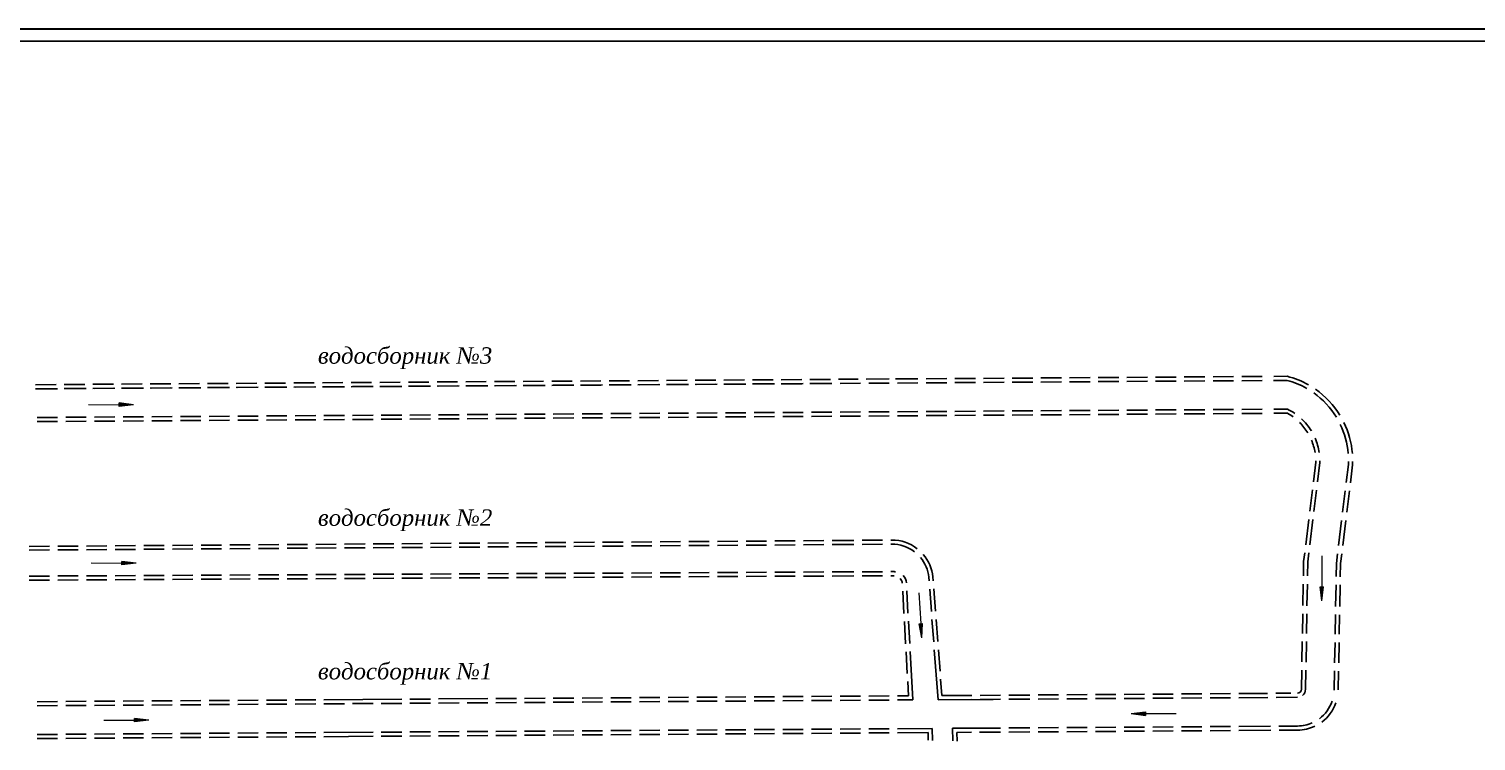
# Model space of a CAD drawing. Header units: millimetres. Extents: x -233 to 1249, y -32 to 414.
# Drawn here: x 407.6 to 760.8, y 240 to 413.7 of the extents above; entities that cross this region are included whole.
import ezdxf

# ---------------------------------------------------------------- set-up
doc = ezdxf.new("R2010")
doc.units = ezdxf.units.MM
doc.layers.add('Струя', color=1, linetype='Continuous', lineweight=20)
doc.styles.get("Standard").update_dxf_attribs({"font": 'timesi.ttf'})

msp = doc.modelspace()

# ---------------------------------------------------------------- hatches: boundary and pattern name
at = {"layer": 'Струя'}
for points in [[(429.68, 322.48), (429.68, 321.66), (433.16, 322.05)], [(430.31, 283.84), (430.31, 283.03), (433.79, 283.42)], [(723.56, 277.68), (722.75, 277.68), (723.14, 274.2)], [(625.69, 268.71), (624.87, 268.66), (625.52, 265.21)], [(433.42, 245.53), (433.42, 244.71), (436.9, 245.1)], [(680.1, 246.31), (680.1, 247.13), (676.62, 246.74)]]:
    msp.add_hatch(color=1, dxfattribs=at).paths.add_polyline_path(points)

# ---------------------------------------------------------------- linework, layer by layer
at = {"lineweight": 30}
msp.add_line((-233.35, 413.68), (1248.75, 413.68), dxfattribs=at)
for p, q in [((-230.35, 410.68), (1245.75, 410.68)), ((633.6, 328.44), (638.6, 328.48)), ((640.6, 328.49), (645.6, 328.53)), ((647.6, 328.54), (652.6, 328.57)), ((654.6, 328.59), (659.6, 328.62)), ((661.6, 328.63), (666.6, 328.67)), ((668.6, 328.68), (673.6, 328.71)), ((675.6, 328.73), (680.6, 328.76)), ((682.6, 328.77), (687.6, 328.81)), ((689.6, 328.82), (694.6, 328.85)), ((696.6, 328.87), (701.6, 328.9)), ((703.6, 328.91), (708.6, 328.95)), ((714.7, 328.99), (711.42, 328.96)), ((409.23, 326.94), (414.23, 326.97)), ((409.23, 325.94), (414.23, 325.97)), ((409.6, 325.94), (414.6, 325.97)), ((416.23, 326.98), (421.23, 327.02)), ((416.23, 325.98), (421.23, 326.02)), ((416.6, 325.99), (421.6, 326.02)), ((423.23, 327.03), (428.23, 327.06)), ((423.23, 326.03), (428.23, 326.06)), ((423.6, 326.03), (428.6, 326.07)), ((430.23, 327.08), (435.23, 327.11)), ((430.23, 326.08), (435.23, 326.11)), ((430.6, 326.08), (435.6, 326.11)), ((437.23, 327.12), (442.23, 327.16)), ((437.23, 326.12), (442.23, 326.16)), ((437.6, 326.13), (442.6, 326.16)), ((444.23, 327.17), (449.23, 327.21)), ((444.23, 326.17), (449.23, 326.21)), ((444.6, 326.17), (449.6, 326.21)), ((451.23, 327.22), (456.23, 327.25)), ((451.23, 326.22), (456.23, 326.25)), ((451.6, 326.22), (456.6, 326.26)), ((458.23, 327.27), (463.23, 327.3)), ((458.23, 326.27), (463.23, 326.3)), ((458.6, 326.27), (463.6, 326.3)), ((465.23, 327.31), (470.23, 327.35)), ((465.23, 326.31), (470.23, 326.35)), ((465.6, 326.32), (470.6, 326.35)), ((472.23, 327.36), (477.23, 327.39)), ((472.23, 326.36), (477.23, 326.39)), ((472.6, 326.36), (477.6, 326.4)), ((479.23, 327.41), (484.23, 327.44)), ((479.23, 326.41), (484.23, 326.44)), ((479.6, 326.41), (484.6, 326.44)), ((486.23, 327.45), (491.23, 327.49)), ((486.23, 326.45), (491.23, 326.49)), ((486.6, 326.46), (491.6, 326.49)), ((493.23, 327.5), (498.23, 327.53)), ((493.23, 326.5), (498.23, 326.53)), ((493.6, 326.5), (498.6, 326.54)), ((500.23, 327.55), (505.23, 327.58)), ((500.23, 326.55), (505.23, 326.58)), ((500.6, 326.55), (505.6, 326.58)), ((507.23, 327.6), (512.23, 327.63)), ((507.23, 326.6), (512.23, 326.63)), ((507.6, 326.6), (512.6, 326.63)), ((514.23, 327.64), (519.23, 327.68)), ((514.23, 326.64), (519.23, 326.68)), ((514.6, 326.64), (519.6, 326.68)), ((521.23, 327.69), (526.23, 327.72)), ((521.23, 326.69), (526.23, 326.72)), ((521.6, 326.69), (526.6, 326.73)), ((528.23, 327.74), (533.23, 327.77)), ((528.23, 326.74), (533.23, 326.77)), ((528.6, 326.74), (533.6, 326.77)), ((535.23, 327.78), (540.23, 327.82)), ((535.23, 326.78), (540.23, 326.82)), ((535.6, 326.79), (540.6, 326.82)), ((542.23, 327.83), (547.23, 327.86)), ((542.23, 326.83), (547.23, 326.86)), ((542.6, 326.83), (547.6, 326.87)), ((549.23, 327.88), (554.23, 327.91)), ((549.23, 326.88), (554.23, 326.91)), ((549.6, 326.88), (554.6, 326.91)), ((556.23, 327.92), (561.23, 327.96)), ((556.23, 326.92), (561.23, 326.96)), ((556.6, 326.93), (561.6, 326.96)), ((563.23, 327.97), (568.23, 328.01)), ((563.23, 326.97), (568.23, 327.01)), ((563.6, 326.97), (568.6, 327.01)), ((570.23, 328.02), (575.23, 328.05)), ((570.23, 327.02), (575.23, 327.05)), ((570.6, 327.02), (575.6, 327.05)), ((577.23, 328.07), (582.23, 328.1)), ((577.23, 327.07), (582.23, 327.1)), ((577.6, 327.07), (582.6, 327.1)), ((584.23, 328.11), (589.23, 328.15)), ((584.23, 327.11), (589.23, 327.15)), ((584.6, 327.12), (589.6, 327.15)), ((591.23, 328.16), (596.23, 328.19)), ((591.23, 327.16), (596.23, 327.19)), ((591.6, 327.16), (596.6, 327.2)), ((598.23, 328.21), (603.23, 328.24)), ((598.23, 327.21), (603.23, 327.24)), ((598.6, 327.21), (603.6, 327.24)), ((605.23, 328.25), (610.03, 328.29)), ((605.6, 327.26), (610.6, 327.29)), ((611.95, 328.3), (617.6, 328.34)), ((612.6, 327.3), (617.6, 327.34)), ((619.09, 328.35), (619.47, 328.35)), ((619.47, 328.35), (624.6, 328.38)), ((619.6, 327.35), (624.6, 327.38)), ((626.6, 328.4), (631.6, 328.43)), ((626.6, 327.4), (631.6, 327.43)), ((633.6, 327.44), (638.6, 327.48)), ((640.6, 327.49), (645.6, 327.53)), ((647.6, 327.54), (652.6, 327.57)), ((654.6, 327.59), (659.6, 327.62)), ((661.6, 327.63), (666.6, 327.67)), ((668.6, 327.68), (673.6, 327.71)), ((675.6, 327.73), (680.6, 327.76)), ((682.6, 327.77), (687.6, 327.81)), ((689.6, 327.82), (694.6, 327.85)), ((696.6, 327.87), (701.6, 327.9)), ((703.6, 327.91), (708.6, 327.95)), ((714.68, 328), (711.39, 327.97)), ((409.6, 318.94), (414.6, 318.97)), ((409.6, 317.94), (414.6, 317.97)), ((416.6, 318.99), (421.6, 319.02)), ((416.6, 317.99), (421.6, 318.02)), ((423.6, 319.03), (428.6, 319.07)), ((423.6, 318.03), (428.6, 318.07)), ((430.6, 319.08), (435.6, 319.11)), ((430.6, 318.08), (435.6, 318.11)), ((437.6, 319.13), (442.6, 319.16)), ((437.6, 318.13), (442.6, 318.16)), ((444.6, 319.17), (449.6, 319.21)), ((444.6, 318.17), (449.6, 318.21)), ((451.6, 319.22), (456.6, 319.25)), ((451.6, 318.22), (456.6, 318.25)), ((458.6, 319.27), (463.6, 319.3)), ((458.6, 318.27), (463.6, 318.3)), ((465.6, 319.32), (470.6, 319.35)), ((465.6, 318.32), (470.6, 318.35)), ((472.6, 319.36), (477.6, 319.4)), ((472.6, 318.36), (477.6, 318.4)), ((479.6, 319.41), (484.6, 319.44)), ((479.6, 318.41), (484.6, 318.44)), ((486.6, 319.46), (491.6, 319.49)), ((486.6, 318.46), (491.6, 318.49)), ((493.6, 319.5), (498.6, 319.54)), ((493.6, 318.5), (498.6, 318.54)), ((500.6, 319.55), (505.6, 319.58)), ((500.6, 318.55), (505.6, 318.58)), ((507.6, 319.6), (512.6, 319.63)), ((507.6, 318.6), (512.6, 318.63)), ((514.6, 319.64), (519.6, 319.68)), ((514.6, 318.64), (519.6, 318.68)), ((521.6, 319.69), (526.6, 319.73)), ((521.6, 318.69), (526.6, 318.73)), ((528.6, 319.74), (533.6, 319.77)), ((528.6, 318.74), (533.6, 318.77)), ((535.6, 319.79), (540.6, 319.82)), ((535.6, 318.79), (540.6, 318.82)), ((542.6, 319.83), (547.6, 319.87)), ((542.6, 318.83), (547.6, 318.87)), ((549.6, 319.88), (554.6, 319.91)), ((549.6, 318.88), (554.6, 318.91)), ((556.6, 319.93), (561.6, 319.96)), ((556.6, 318.93), (561.6, 318.96)), ((563.6, 319.97), (568.6, 320.01)), ((563.6, 318.97), (568.6, 319.01)), ((570.6, 320.02), (575.6, 320.05)), ((570.6, 319.02), (575.6, 319.05)), ((577.6, 320.07), (582.6, 320.1)), ((577.6, 319.07), (582.6, 319.1)), ((584.6, 320.12), (589.6, 320.15)), ((584.6, 319.12), (589.6, 319.15)), ((591.6, 320.16), (596.6, 320.2)), ((591.6, 319.16), (596.6, 319.2)), ((598.6, 320.21), (603.6, 320.24)), ((598.6, 319.21), (603.6, 319.24)), ((605.6, 320.26), (610.6, 320.29)), ((605.6, 319.26), (610.6, 319.29)), ((612.6, 320.3), (617.6, 320.34)), ((612.6, 319.3), (617.6, 319.34)), ((619.6, 320.35), (624.6, 320.38)), ((619.6, 319.35), (624.6, 319.38)), ((626.6, 320.4), (631.6, 320.43)), ((626.6, 319.4), (631.6, 319.43)), ((633.6, 320.44), (638.6, 320.48)), ((633.6, 319.44), (638.6, 319.48)), ((640.6, 320.49), (645.6, 320.53)), ((640.6, 319.49), (645.6, 319.53)), ((647.6, 320.54), (652.6, 320.57)), ((647.6, 319.54), (652.6, 319.57)), ((654.6, 320.59), (659.6, 320.62)), ((654.6, 319.59), (659.6, 319.62)), ((661.6, 320.63), (666.6, 320.67)), ((661.6, 319.63), (666.6, 319.67)), ((668.6, 320.68), (673.6, 320.71)), ((668.6, 319.68), (673.6, 319.71)), ((675.6, 320.73), (680.6, 320.76)), ((675.6, 319.73), (680.6, 319.76)), ((682.6, 320.77), (687.6, 320.81)), ((682.6, 319.77), (687.6, 319.81)), ((689.6, 320.82), (694.6, 320.85)), ((689.6, 319.82), (694.6, 319.85)), ((696.6, 320.87), (701.6, 320.9)), ((696.6, 319.87), (701.6, 319.9)), ((703.6, 320.91), (708.6, 320.95)), ((703.6, 319.91), (708.6, 319.95)), ((714.76, 320.99), (711.47, 320.96)), ((714.75, 319.99), (711.47, 319.97)), ((721.09, 303.28), (721.67, 308.03)), ((722.1, 303.25), (722.67, 307.96)), ((729.12, 303.08), (729.65, 307.5)), ((730.12, 303.05), (730.65, 307.43)), ((720.21, 296.06), (720.85, 301.28)), ((721.22, 296.03), (721.85, 301.26)), ((728.24, 295.86), (728.87, 301.08)), ((729.24, 295.83), (729.88, 301.06)), ((719.22, 287.92), (719.97, 294.06)), ((720.22, 287.9), (720.97, 294.04)), ((727.24, 287.72), (727.99, 293.86)), ((728.25, 287.7), (729, 293.84)), ((407.64, 287.5), (412.64, 287.53)), ((407.64, 286.61), (412.64, 286.64)), ((414.64, 287.55), (419.64, 287.59)), ((414.64, 286.66), (419.64, 286.69)), ((421.64, 287.6), (426.64, 287.64)), ((421.64, 286.7), (426.64, 286.74)), ((428.64, 287.65), (433.64, 287.69)), ((428.64, 286.75), (433.64, 286.79)), ((435.64, 287.7), (440.64, 287.74)), ((435.64, 286.8), (440.64, 286.83)), ((442.64, 287.75), (447.64, 287.79)), ((442.64, 286.85), (447.64, 286.88)), ((449.64, 287.81), (454.64, 287.84)), ((449.64, 286.9), (454.64, 286.93)), ((456.64, 287.86), (461.64, 287.89)), ((456.64, 286.94), (461.64, 286.98)), ((463.64, 287.91), (468.64, 287.95)), ((463.64, 286.99), (468.64, 287.03)), ((470.64, 287.96), (475.64, 288)), ((470.64, 287.04), (475.64, 287.07)), ((477.64, 288.01), (482.64, 288.05)), ((477.64, 287.09), (482.64, 287.12)), ((484.64, 288.06), (489.64, 288.1)), ((484.64, 287.14), (489.64, 287.17)), ((491.64, 288.12), (496.64, 288.15)), ((491.64, 287.18), (496.64, 287.22)), ((498.64, 288.17), (503.64, 288.2)), ((498.64, 287.23), (503.64, 287.27)), ((505.64, 288.22), (510.64, 288.26)), ((505.64, 287.28), (510.64, 287.31)), ((512.64, 288.27), (517.64, 288.31)), ((512.64, 287.33), (517.64, 287.36)), ((519.64, 288.32), (524.64, 288.36)), ((519.64, 287.37), (524.64, 287.41)), ((526.64, 288.37), (531.64, 288.41)), ((526.64, 287.42), (531.64, 287.46)), ((533.64, 288.43), (538.64, 288.46)), ((533.64, 287.47), (538.64, 287.5)), ((540.64, 288.48), (545.64, 288.51)), ((540.64, 287.52), (545.64, 287.55)), ((547.64, 288.53), (552.64, 288.57)), ((547.64, 287.57), (552.64, 287.6)), ((554.64, 288.58), (559.64, 288.62)), ((554.64, 287.61), (559.64, 287.65)), ((561.64, 288.63), (566.64, 288.67)), ((561.64, 287.66), (566.64, 287.7)), ((568.64, 288.68), (573.64, 288.72)), ((568.64, 287.71), (573.64, 287.74)), ((575.64, 288.74), (580.64, 288.77)), ((575.64, 287.76), (580.64, 287.79)), ((582.64, 288.79), (587.64, 288.82)), ((582.64, 287.81), (587.64, 287.84)), ((589.64, 288.84), (594.64, 288.88)), ((589.64, 287.85), (594.64, 287.89)), ((596.64, 288.89), (601.64, 288.93)), ((596.64, 287.9), (601.64, 287.94)), ((603.64, 288.94), (608.97, 288.98)), ((603.64, 287.95), (608.97, 287.99)), ((610.97, 289), (615.97, 289.03)), ((610.97, 288), (615.97, 288.03)), ((617.97, 289.05), (618.21, 289.05)), ((617.97, 288.05), (618.22, 288.05)), ((718.66, 280.34), (718.72, 283.8)), ((718.72, 283.8), (718.98, 285.93)), ((719.66, 280.31), (719.72, 283.74)), ((719.72, 283.74), (719.98, 285.9)), ((726.66, 280.14), (726.71, 283.36)), ((726.71, 283.36), (727, 285.73)), ((727.66, 280.11), (727.71, 283.3)), ((727.71, 283.3), (728, 285.7)), ((407.64, 280.26), (412.64, 280.29)), ((407.64, 279.28), (412.64, 279.3)), ((414.64, 280.3), (419.64, 280.32)), ((414.64, 279.31), (419.64, 279.34)), ((421.64, 280.33), (426.64, 280.36)), ((421.64, 279.35), (426.64, 279.38)), ((428.64, 280.37), (433.64, 280.4)), ((428.64, 279.39), (433.64, 279.41)), ((435.64, 280.41), (440.64, 280.43)), ((435.64, 279.42), (440.64, 279.45)), ((442.64, 280.44), (447.64, 280.47)), ((442.64, 279.46), (447.64, 279.48)), ((449.64, 280.48), (454.64, 280.5)), ((449.64, 279.49), (454.64, 279.52)), ((456.64, 280.51), (461.64, 280.54)), ((456.64, 279.53), (461.64, 279.56)), ((463.64, 280.55), (468.64, 280.58)), ((463.64, 279.57), (468.64, 279.59)), ((470.64, 280.59), (475.64, 280.61)), ((470.64, 279.6), (475.64, 279.63)), ((477.64, 280.62), (482.64, 280.65)), ((477.64, 279.64), (482.64, 279.66)), ((484.64, 280.66), (489.64, 280.69)), ((484.64, 279.68), (489.64, 279.7)), ((491.64, 280.7), (496.64, 280.72)), ((491.64, 279.71), (496.64, 279.74)), ((498.64, 280.73), (503.64, 280.76)), ((498.64, 279.75), (503.64, 279.77)), ((505.64, 280.77), (510.64, 280.79)), ((505.64, 279.78), (510.64, 279.81)), ((512.64, 280.8), (517.64, 280.83)), ((512.64, 279.82), (517.64, 279.85)), ((519.64, 280.84), (524.64, 280.87)), ((519.64, 279.86), (524.64, 279.88)), ((526.64, 280.88), (531.64, 280.9)), ((526.64, 279.89), (531.64, 279.92)), ((533.64, 280.91), (538.64, 280.94)), ((533.64, 279.93), (538.64, 279.95)), ((540.64, 280.95), (545.64, 280.98)), ((540.64, 279.96), (545.64, 279.99)), ((547.64, 280.99), (552.64, 281.01)), ((547.64, 280), (552.64, 280.03)), ((554.64, 281.02), (559.64, 281.05)), ((554.64, 280.04), (559.64, 280.06)), ((561.64, 281.06), (566.64, 281.08)), ((561.64, 280.07), (566.64, 280.1)), ((568.64, 281.1), (573.64, 281.12)), ((568.64, 280.11), (573.64, 280.13)), ((575.64, 281.13), (580.64, 281.16)), ((575.64, 280.14), (580.64, 280.17)), ((582.64, 281.17), (587.64, 281.19)), ((582.64, 280.18), (587.64, 280.21)), ((589.64, 281.2), (594.64, 281.23)), ((589.64, 280.22), (594.64, 280.24)), ((596.64, 281.24), (601.64, 281.27)), ((596.64, 280.25), (601.64, 280.28)), ((603.64, 281.28), (608.97, 281.3)), ((603.64, 280.29), (608.97, 280.32)), ((610.97, 281.31), (615.97, 281.34)), ((610.97, 280.33), (615.97, 280.35)), ((617.97, 281.35), (618.75, 281.35)), ((617.97, 280.36), (618.75, 280.37)), ((627.3, 279.08), (627.23, 279.97)), ((628.3, 279.15), (628.23, 280.07)), ((621.16, 271.17), (620.86, 276.62)), ((622.16, 271.24), (621.86, 276.69)), ((627.86, 271.65), (627.45, 277.08)), ((628.86, 271.72), (628.45, 277.15)), ((718.53, 273.07), (718.62, 278.34)), ((719.53, 273.05), (719.62, 278.31)), ((726.53, 272.87), (726.62, 278.14)), ((727.53, 272.85), (727.62, 278.11)), ((621.57, 263.76), (621.27, 269.18)), ((622.57, 263.83), (622.27, 269.25)), ((628.43, 264.25), (628.01, 269.65)), ((629.42, 264.32), (629.01, 269.72)), ((718.42, 266.3), (718.5, 271.07)), ((719.42, 266.28), (719.5, 271.05)), ((726.41, 266.1), (726.5, 270.87)), ((727.41, 266.08), (727.5, 270.85)), ((621.97, 256.53), (621.68, 261.76)), ((623.33, 250.08), (622.68, 261.84)), ((629.5, 250.12), (628.58, 262.25)), ((629.97, 257.1), (629.58, 262.32)), ((718.3, 259.33), (718.38, 264.3)), ((719.3, 259.3), (719.38, 264.28)), ((726.29, 259.13), (726.38, 264.1)), ((727.29, 259.1), (727.38, 264.08)), ((622.27, 251.07), (622.08, 254.53)), ((630.43, 251.13), (630.13, 255.1)), ((718.18, 252.69), (718.26, 257.33)), ((719.18, 252.68), (719.26, 257.3)), ((726.18, 252.56), (726.26, 257.13)), ((727.18, 252.54), (727.26, 257.1)), ((570.6, 250.73), (575.6, 250.76)), ((577.6, 250.77), (582.6, 250.81)), ((584.6, 250.82), (589.6, 250.85)), ((591.6, 250.87), (596.6, 250.9)), ((598.6, 250.91), (603.6, 250.95)), ((605.6, 250.96), (610.6, 251)), ((612.6, 251.01), (617.6, 251.04)), ((619.6, 251.06), (622.27, 251.07)), ((630.43, 251.13), (637.77, 251.18)), ((639.77, 251.19), (644.77, 251.22)), ((646.77, 251.24), (651.9, 251.27)), ((653.9, 251.29), (658.9, 251.32)), ((660.9, 251.33), (665.9, 251.37)), ((667.9, 251.38), (672.9, 251.41)), ((674.9, 251.43), (679.9, 251.46)), ((681.9, 251.47), (686.9, 251.51)), ((688.9, 251.52), (693.9, 251.55)), ((695.9, 251.57), (700.9, 251.6)), ((702.9, 251.62), (709.92, 251.66)), ((711.93, 251.68), (715.6, 251.7)), ((409.6, 249.64), (414.6, 249.68)), ((409.6, 248.64), (414.6, 248.68)), ((416.6, 249.69), (421.6, 249.73)), ((416.6, 248.69), (421.6, 248.73)), ((423.6, 249.74), (428.6, 249.77)), ((423.6, 248.74), (428.6, 248.77)), ((430.6, 249.79), (435.6, 249.82)), ((430.6, 248.79), (435.6, 248.82)), ((437.6, 249.83), (442.6, 249.87)), ((437.6, 248.83), (442.6, 248.87)), ((444.6, 249.88), (449.6, 249.91)), ((444.6, 248.88), (449.6, 248.91)), ((444.6, 248.88), (449.6, 248.91)), ((451.6, 249.93), (456.6, 249.96)), ((451.6, 248.93), (456.6, 248.96)), ((451.6, 248.93), (456.6, 248.96)), ((458.6, 249.97), (463.6, 250.01)), ((458.6, 248.97), (463.6, 249.01)), ((458.6, 248.97), (463.6, 249.01)), ((465.6, 250.02), (470.6, 250.05)), ((465.6, 249.02), (470.6, 249.05)), ((465.6, 249.02), (470.6, 249.05)), ((472.6, 250.07), (477.6, 250.1)), ((472.6, 249.07), (477.6, 249.1)), ((472.6, 249.07), (477.6, 249.1)), ((479.6, 250.11), (498.6, 250.24)), ((479.6, 249.11), (484.6, 249.15)), ((486.6, 249.16), (491.6, 249.2)), ((493.6, 249.21), (498.6, 249.24)), ((500.6, 250.26), (505.6, 250.29)), ((500.6, 249.26), (505.6, 249.29)), ((507.6, 250.3), (519.6, 250.38)), ((507.6, 249.3), (512.6, 249.34)), ((514.6, 249.35), (519.6, 249.38)), ((521.6, 250.4), (526.6, 250.43)), ((521.6, 249.4), (526.6, 249.43)), ((528.6, 250.44), (533.6, 250.48)), ((528.6, 249.44), (533.6, 249.48)), ((535.6, 250.49), (540.6, 250.52)), ((535.6, 249.49), (540.6, 249.52)), ((542.6, 250.54), (547.6, 250.57)), ((542.6, 249.54), (547.6, 249.57)), ((549.6, 250.59), (554.6, 250.62)), ((549.6, 249.59), (554.6, 249.62)), ((556.6, 250.63), (561.6, 250.67)), ((556.6, 249.63), (561.6, 249.67)), ((563.6, 250.68), (568.6, 250.71)), ((563.6, 249.68), (568.6, 249.71)), ((570.6, 249.73), (575.6, 249.76)), ((577.6, 249.77), (582.6, 249.81)), ((584.6, 249.82), (589.6, 249.85)), ((591.6, 249.87), (596.6, 249.9)), ((598.6, 249.91), (603.6, 249.95)), ((605.6, 249.96), (610.6, 250)), ((612.6, 250.01), (617.6, 250.04)), ((619.6, 250.06), (623.33, 250.08)), ((629.5, 250.12), (642.92, 250.21)), ((629.5, 250.12), (637.77, 250.18)), ((639.77, 250.19), (644.77, 250.22)), ((646.77, 250.24), (651.9, 250.27)), ((653.9, 250.29), (658.9, 250.32)), ((660.9, 250.33), (665.9, 250.37)), ((667.9, 250.38), (672.9, 250.41)), ((674.9, 250.43), (679.9, 250.46)), ((681.9, 250.47), (686.9, 250.51)), ((688.9, 250.52), (693.9, 250.55)), ((695.9, 250.57), (700.9, 250.6)), ((702.9, 250.62), (710.01, 250.66)), ((712.02, 250.68), (717.2, 250.71)), ((712.64, 243.68), (717.24, 243.71)), ((409.6, 241.64), (414.6, 241.68)), ((409.6, 240.64), (414.6, 240.68)), ((416.6, 241.69), (421.6, 241.72)), ((416.6, 240.69), (421.6, 240.72)), ((423.6, 241.74), (428.6, 241.77)), ((423.6, 240.74), (428.6, 240.77)), ((430.6, 241.79), (435.6, 241.82)), ((430.6, 240.79), (435.6, 240.82)), ((437.6, 241.83), (442.6, 241.87)), ((437.6, 240.83), (442.6, 240.87)), ((444.6, 241.88), (449.6, 241.91)), ((444.6, 240.88), (449.6, 240.91)), ((451.6, 241.93), (456.6, 241.96)), ((451.6, 240.93), (456.6, 240.96)), ((458.6, 241.97), (463.6, 242.01)), ((458.6, 240.97), (463.6, 241.01)), ((465.6, 242.02), (470.6, 242.05)), ((465.6, 241.02), (470.6, 241.05)), ((472.6, 242.07), (477.6, 242.1)), ((472.6, 241.07), (477.6, 241.1)), ((479.6, 242.11), (491.6, 242.2)), ((479.6, 241.11), (491.6, 241.2)), ((493.6, 242.21), (498.6, 242.24)), ((493.6, 241.21), (498.6, 241.24)), ((500.6, 242.26), (505.6, 242.29)), ((500.6, 241.26), (505.6, 241.29)), ((507.6, 242.3), (512.6, 242.34)), ((507.6, 241.3), (512.6, 241.34)), ((514.6, 242.35), (519.6, 242.38)), ((514.6, 241.35), (519.6, 241.38)), ((521.6, 242.4), (526.6, 242.43)), ((521.6, 241.4), (526.6, 241.43)), ((528.6, 242.44), (533.6, 242.48)), ((528.6, 241.44), (533.6, 241.48)), ((535.6, 242.49), (540.6, 242.52)), ((535.6, 241.49), (540.6, 241.52)), ((542.6, 242.54), (547.6, 242.57)), ((542.6, 241.54), (547.6, 241.57)), ((549.6, 242.59), (554.6, 242.62)), ((549.6, 241.59), (554.6, 241.62)), ((556.6, 242.63), (561.6, 242.67)), ((556.6, 241.63), (561.6, 241.67)), ((563.6, 242.68), (568.6, 242.71)), ((563.6, 241.68), (568.6, 241.71)), ((570.6, 242.73), (575.6, 242.76)), ((570.6, 241.73), (575.6, 241.76)), ((577.6, 242.77), (582.6, 242.81)), ((577.6, 241.77), (582.6, 241.81)), ((584.6, 242.82), (589.6, 242.85)), ((584.6, 241.82), (589.6, 241.85)), ((591.6, 242.87), (596.6, 242.9)), ((591.6, 241.87), (596.6, 241.9)), ((598.6, 242.91), (603.6, 242.95)), ((598.6, 241.91), (603.6, 241.95)), ((605.6, 242.96), (610.6, 242.99)), ((605.6, 241.96), (610.6, 241.99)), ((612.6, 243.01), (617.6, 243.04)), ((612.6, 242.01), (617.6, 242.04)), ((619.6, 243.06), (628.02, 243.11)), ((619.6, 242.06), (627.05, 242.11)), ((627.05, 242.11), (627.12, 240.22)), ((628.02, 243.11), (628.12, 240.2)), ((633.02, 243.15), (644.77, 243.22)), ((633.02, 243.15), (633.13, 240.07)), ((634.06, 242.15), (637.62, 242.18)), ((634.06, 242.15), (634.13, 240.05)), ((639.59, 242.19), (644.77, 242.22)), ((646.77, 243.24), (651.9, 243.27)), ((646.77, 242.24), (651.9, 242.27)), ((653.9, 243.29), (658.9, 243.32)), ((653.9, 242.29), (658.9, 242.32)), ((660.9, 243.33), (665.9, 243.37)), ((660.9, 242.33), (665.9, 242.37)), ((667.9, 243.38), (672.9, 243.41)), ((667.9, 242.38), (672.9, 242.41)), ((674.9, 243.43), (679.9, 243.46)), ((674.9, 242.43), (679.9, 242.46)), ((681.9, 243.47), (686.9, 243.51)), ((681.9, 242.47), (686.9, 242.51)), ((688.9, 243.52), (693.9, 243.55)), ((688.9, 242.52), (693.9, 242.55)), ((695.9, 243.57), (700.9, 243.6)), ((695.9, 242.57), (700.9, 242.6)), ((702.9, 243.62), (710.64, 243.67)), ((702.9, 242.62), (710.73, 242.67)), ((712.73, 242.68), (717.25, 242.71))]:
    msp.add_line(p, q)
for centre, radius, start, end in [((709.51, 308.46), 21.17, 60.5731, 75.8154), ((709.45, 308.45), 20.23, 60.2593, 74.9467), ((709.45, 308.45), 20.23, 31.4312, 54.5511), ((709.51, 308.46), 21.17, 31.3546, 55.1237), ((708.56, 308.3), 14.12, 55.4846, 63.9891), ((708.26, 308.25), 13.41, 53.9541, 61.0457), ((708.56, 308.3), 14.12, 31.4994, 47.1463), ((708.26, 308.25), 13.41, 31.2355, 45.109), ((709.45, 308.45), 20.23, 4.9591, 25.7645), ((709.51, 308.46), 21.17, 4.6417, 25.9399), ((708.26, 308.25), 13.41, 9.229, 22.6805), ((708.56, 308.3), 14.12, 8.4591, 23.3736), ((708.26, 308.25), 13.41, 359.0404, 0.6242), ((708.56, 308.3), 14.12, 358.6189, 0.2928), ((709.45, 308.45), 20.23, 357.2861, 359.2814), ((709.51, 308.46), 21.17, 357.198, 359.2176), ((618.28, 279.05), 10, 52.0909, 90.385), ((618.28, 279.05), 9, 52.7379, 90.385), ((618.28, 279.05), 9, 5.8863, 39.9791), ((618.28, 279.05), 10, 5.8863, 40.6126), ((618.77, 278.35), 3, 84.1891, 90.382), ((618.76, 278.37), 2, 4.7756, 41.5047), ((618.77, 278.35), 3, 4.7756, 43.2871), ((717.18, 252.71), 1, 270.385, 359.0113), ((717.18, 252.71), 2, 309.491, 359.0113), ((717.18, 252.71), 9, 358.1508, 359.0113), ((717.18, 252.71), 9, 306.6477, 340.8804), ((717.18, 252.71), 10, 306.5665, 340.6329), ((717.18, 252.71), 9, 270.385, 293.8275), ((717.18, 252.71), 10, 270.385, 295.0436)]:
    msp.add_arc(centre, radius, start, end)
at = {"layer": 'Струя'}
for p, q in [((422.17, 322.11), (429.68, 322.07)), ((433.16, 322.05), (429.68, 322.48)), ((429.68, 321.66), (429.68, 322.48)), ((433.16, 322.05), (429.68, 321.66)), ((422.8, 283.47), (430.31, 283.43)), ((433.79, 283.42), (430.31, 283.84)), ((430.31, 283.03), (430.31, 283.84)), ((433.79, 283.42), (430.31, 283.03)), ((723.19, 285.18), (723.15, 277.68)), ((624.77, 276.17), (625.28, 268.68)), ((723.14, 274.2), (722.75, 277.68)), ((722.75, 277.68), (723.56, 277.68)), ((723.14, 274.2), (723.56, 277.68)), ((624.87, 268.66), (625.69, 268.71)), ((625.52, 265.21), (624.87, 268.66)), ((625.52, 265.21), (625.69, 268.71)), ((425.91, 245.15), (433.42, 245.12)), ((436.9, 245.1), (433.42, 245.53)), ((433.42, 244.71), (433.42, 245.53)), ((436.9, 245.1), (433.42, 244.71)), ((676.62, 246.74), (680.1, 247.13)), ((676.62, 246.74), (680.1, 246.31)), ((680.1, 247.13), (680.1, 246.31)), ((687.61, 246.68), (680.1, 246.72))]:
    msp.add_line(p, q, dxfattribs=at)

# ---------------------------------------------------------------- texts
for s, p in [('водосборник №3', (478.15, 332.06)), ('водосборник №2', (478.15, 292.53)), ('водосборник №1', (478.15, 255.08))]:
    msp.add_text(s, height=4).set_placement(p)

doc.saveas('drawing.dxf')
